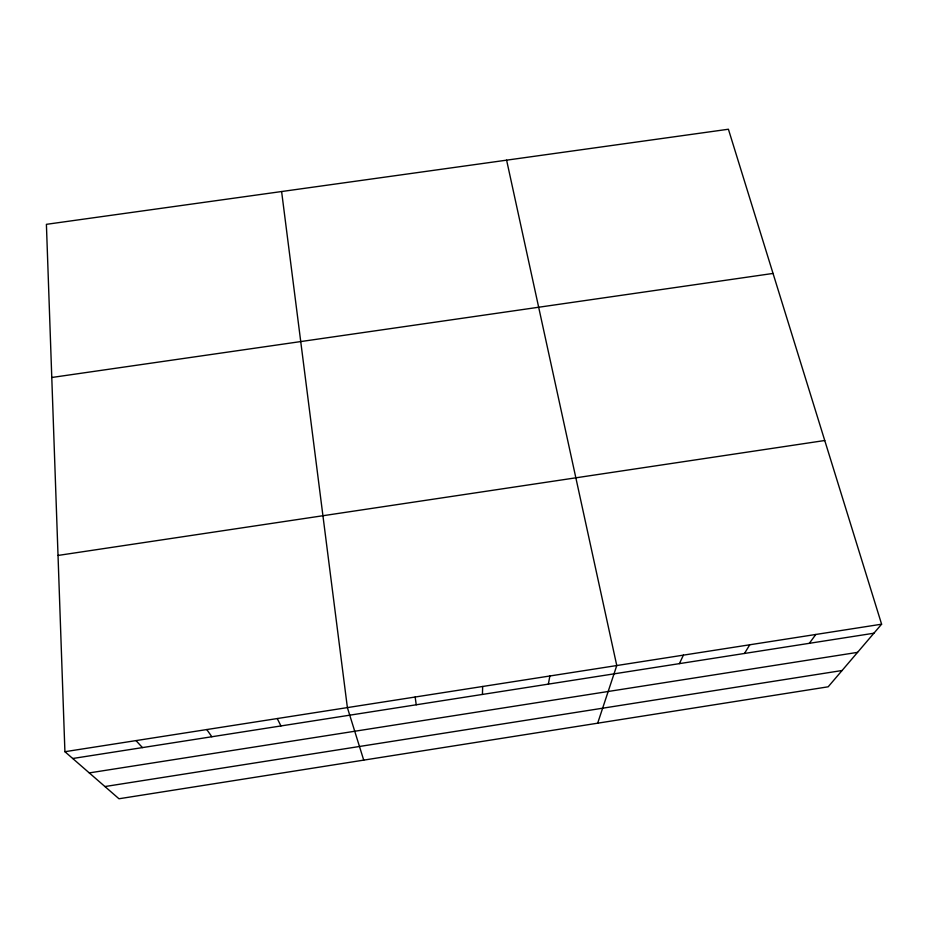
<?xml version="1.0" encoding="UTF-8"?>
<svg xmlns="http://www.w3.org/2000/svg" width="928" height="928" viewBox="0 0 928 928"><rect width="100%" height="100%" fill="white"/><g stroke="black" fill="none" stroke-linecap="round" stroke-linejoin="round"><path stroke-width="1.39" d="M482.432 694.434L482.664 686.476M548.367 684.122L549.863 675.99M597.667 723.19L616.772 665.538L506.607 160.161M679.4 663.636L683.402 655.145M744.5 653.451L749.754 644.786M809.332 643.313L815.816 634.474M881.6 624.196L828.17 686.801L118.981 798.764L64.914 751.703L46.4 224.332L728.41 129.236L881.6 624.196L64.914 751.703M104.957 786.55L842.067 670.515M72.732 758.501L873.898 633.221M89.274 772.908L857.565 652.361M58.023 555.443L824.748 440.51M51.782 377.487L773.036 273.435M136.01 740.602L142.436 747.597M206.782 729.547L211.839 736.751M277.24 718.55L280.94 725.94M363.718 760.125L347.385 707.6L281.613 191.539M415.164 697.021L416.231 704.781"/></g></svg>
